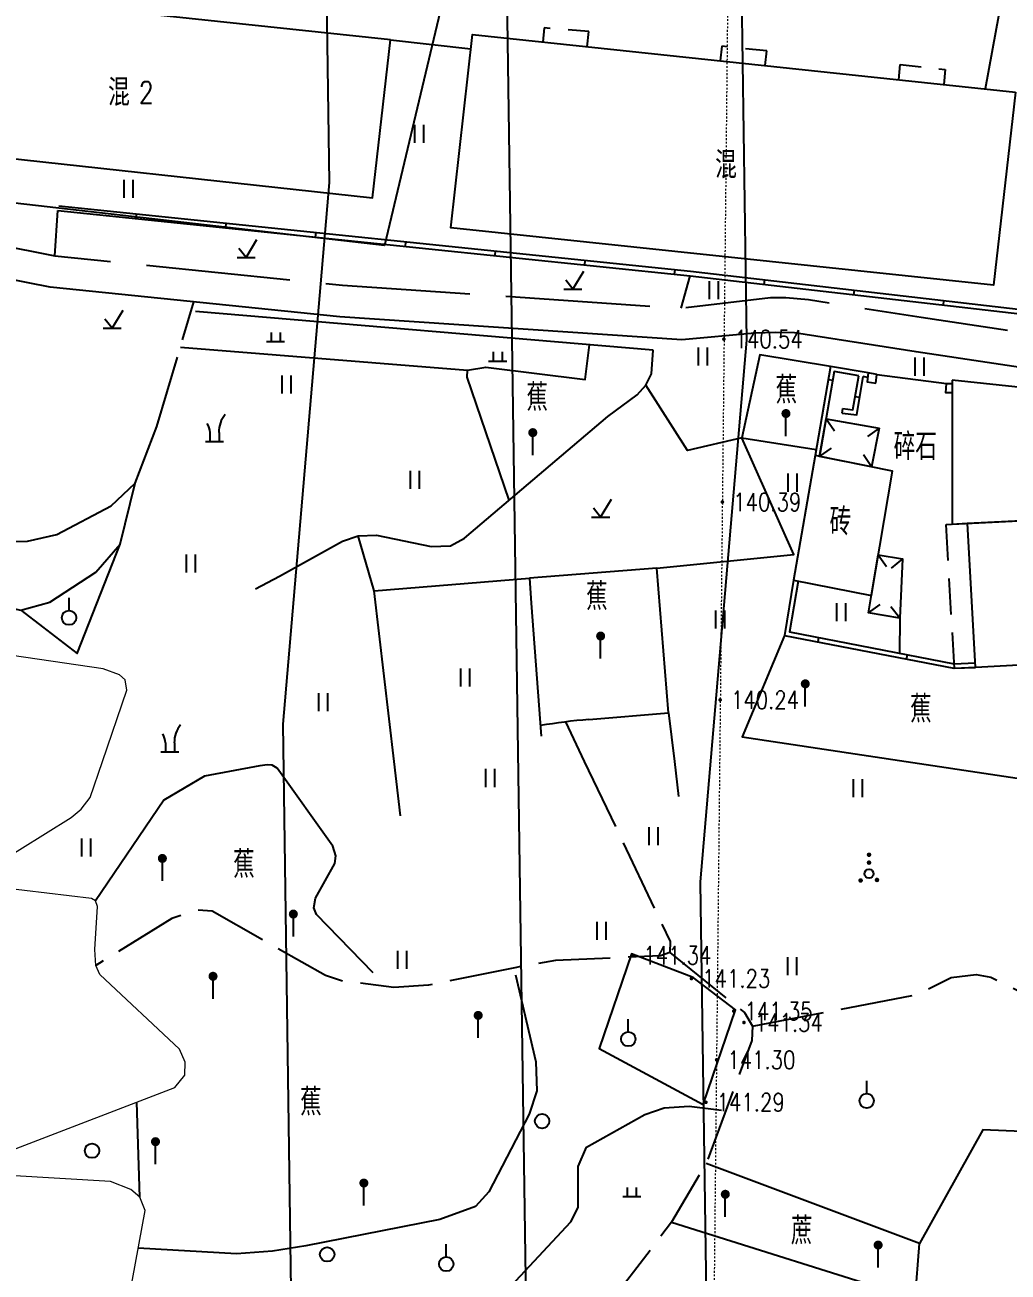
# Model space of a CAD drawing. Extents: x 529262 to 576451, y 2694391 to 2717535.
# Drawn here: x 564713.6 to 564768, y 2709724.3 to 2709793.4 of the extents above; entities that cross this region are included whole.
import ezdxf
from ezdxf.enums import TextEntityAlignment as Align
from ezdxf.xclip import XClip

# ---------------------------------------------------------------- set-up
doc = ezdxf.new("R2010")
doc.units = 0
doc.header["$XCLIPFRAME"] = 0
for name, pattern in [('DASH', [0.35, 0.25, -0.1]), ('X2', [10, 8, -2]), ('X3', [5, 4, -1]), ('X5', [3, 2, -1])]:
    doc.linetypes.add(name, pattern=pattern)
for name, color, linetype in [('a红线图', 1, 'Continuous'), ('DLSS', 4, 'Continuous'), ('DMTZ', 8, 'Continuous'), ('GCD', 8, 'Continuous'), ('JMD', 8, 'Continuous'), ('PP-COM', 7, 'Continuous'), ('RD-中线', 40, 'Continuous'), ('RD-红线', 7, 'Continuous'), ('ZBTZ', 8, 'Continuous'), ('ZJ', 7, 'Continuous')]:
    doc.layers.add(name, color=color, linetype=linetype)
doc.layers.add('SXSS', color=5, linetype='Continuous', lineweight=0)
doc.styles.add('HZ', font='rs.shx', dxfattribs={"width": 0.8, "bigfont": 'hztxt.shx'})
doc.linetypes.add('10421', pattern='A,2,[150,AAA.SHX,S=0.5,R=0,X=0,Y=0.5],1e-11', length=2)
doc.linetypes.add('10422', pattern='A,0.75,[150,AAA.SHX,S=0.5,R=0,X=0,Y=0.5],1.5,[177,AAA.SHX,S=1,R=0,X=0,Y=0.4],0.75', length=3)
doc.linetypes.add('1161', pattern='A,0,[149,AAA.SHX,S=0.15,R=0,X=0,Y=0],-1.6', length=1.6)

# ---------------------------------------------------------------- blocks, each defined once
blk = doc.blocks.new('A$C19FD0107')
at = {"layer": 'RD-中线', "color": 8, "linetype": 'Continuous', "flags": 128}
blk.add_lwpolyline([(-6304.349, 15846.456), (-6276.374, 15793.412, -0.118286), (-6262.53, 15739.157), (-6247.438, 14688.772)], format="xyb", dxfattribs=at)
at = {"layer": 'RD-红线', "color": 8, "linetype": 'Continuous', "flags": 128}
for points in [[(-6245.163, 15435.32), (-6245.163, 15435.317), (-6244.445, 15385.325)], [(-6268.158, 15434.824), (-6268.033, 15426.114), (-6267.573, 15394.068)], [(-6267.573, 15394.068), (-6270.141, 15364.028)], [(-6270.141, 15364.028), (-6269.466, 15316.989), (-6269.423, 15314.033), (-6269.421, 15313.905)], [(-6247.013, 15355.285), (-6247.013, 15355.263), (-6246.429, 15314.626), (-6246.427, 15314.499)]]:
    blk.add_lwpolyline(points, dxfattribs=at)
at = {"layer": 'RD-红线', "color": 8}
blk.add_lwpolyline([(-6244.445, 15385.325), (-6247.013, 15355.285)], dxfattribs=at)
blk = doc.blocks.new('gc121')
at = {"color": 8}
for p, q in [((-0.5, -1), (-0.5, 1)), ((0.5, -1), (0.5, 1))]:
    blk.add_line(p, q, dxfattribs=at)
blk = doc.blocks.new('gc125')
at = {"color": 8}
blk.add_line((0, 0.8), (0, 2.2), dxfattribs=at)
blk.add_circle((0, 0), 0.8, dxfattribs=at)
blk = doc.blocks.new('gc123')
at = {"color": 8}
for p, q in [((0, 0), (1.2, 2)), ((-1, 0), (1, 0)), ((0, 0), (-0.8, 1))]:
    blk.add_line(p, q, dxfattribs=at)
blk = doc.blocks.new('gc165')
at = {"color": 8}
blk.add_line((0, 0), (0, 2), dxfattribs=at)
at = {"color": 8, "const_width": 0.5}
blk.add_lwpolyline([(-0.25, 2.5, 1), (0.25, 2.5, 1)], format="xyb", close=True, dxfattribs=at)
blk = doc.blocks.new('gc210')
at = {"color": 8}
for p, q in [((-1, 0), (1, 0)), ((-0.5, 1), (-0.5, 0)), ((0.5, 1), (0.5, 0))]:
    blk.add_line(p, q, dxfattribs=at)
for centre, radius, start, end in [((3.4, 1.11), 2.91, 139.3312, 182.0887), ((-2.94, 0.81), 2.45, 4.3743, 29.0242)]:
    blk.add_arc(centre, radius, start, end, dxfattribs=at)
blk = doc.blocks.new('gc119')
at = {"color": 8}
for p, q in [((-1, 0), (1, 0)), ((-0.5, 1), (-0.5, 0)), ((0.5, 1), (0.5, 0))]:
    blk.add_line(p, q, dxfattribs=at)
blk = doc.blocks.new('gc160')
at = {"color": 8, "const_width": 0.25}
for points in [[(1.58, 3.35, 1), (1.83, 3.35, 1)], [(1.58, 2.48, 1), (1.83, 2.48, 1)], [(0.65, 0.5, 1), (0.9, 0.5, 1)], [(2.46, 0.56, 1), (2.71, 0.56, 1)]]:
    blk.add_lwpolyline(points, format="xyb", close=True, dxfattribs=at)
at = {"color": 8}
blk.add_circle((1.71, 1.24), 0.5, dxfattribs=at)
blk = doc.blocks.new('gc122')
at = {"color": 8}
blk.add_circle((0, 0), 0.8, dxfattribs=at)
blk = doc.blocks.new('GC200')
at = {"linetype": 'Continuous', "const_width": 0.2, "flags": 128}
blk.add_lwpolyline([(-0.1, 0, 1), (0.1, 0, 1)], format="xyb", close=True, dxfattribs=at)

msp = doc.modelspace()

# ---------------------------------------------------------------- linework, layer by layer
at = {"layer": 'a红线图', "color": 8, "linetype": 'DASH', "lineweight": 0, "ltscale": 0.1}
msp.add_lwpolyline([(564857.192, 2709990.133), (564856.518, 2709935.292), (564858.035, 2709895.431), (564839.751, 2709861.256), (564770.519, 2709844.179), (564752.83, 2709825.92), (564751.564, 2709705.229), (564777, 2709680.465)], dxfattribs=at)
msp.add_lwpolyline([(564857.192, 2709990.133), (564856.518, 2709935.292), (564858.035, 2709895.431), (564839.751, 2709861.256), (564770.519, 2709844.179), (564752.83, 2709825.92), (564751.564, 2709705.229), (564777, 2709680.465)], dxfattribs=at)
at = {"layer": 'DLSS', "linetype": 'X2', "flags": 128}
msp.add_lwpolyline([(564682.214, 2709791.424), (564684.9, 2709790.208), (564695.821, 2709785.226), (564707.74, 2709782.081), (564715.211, 2709780.609), (564731.165, 2709778.972), (564749.934, 2709777.699), (564754.87, 2709778.299), (564755.737, 2709778.283), (564756.981, 2709778.177), (564763.231, 2709777.192), (564775.75, 2709775.314), (564792.375, 2709773.531), (564801.419, 2709772.823), (564803.023, 2709772.806), (564804.056, 2709773.154)], dxfattribs=at)
at = {"layer": 'DLSS', "linetype": 'Continuous', "flags": 128}
msp.add_lwpolyline([(564803.846, 2709769.521), (564803.764, 2709769.762), (564803.115, 2709770.086), (564792.169, 2709771.61), (564775.503, 2709773.397), (564762.948, 2709775.281), (564756.214, 2709776.334), (564755.167, 2709776.35), (564754.011, 2709776.318), (564749.962, 2709775.937), (564731.016, 2709777.222), (564714.951, 2709778.871), (564707.346, 2709780.369), (564695.373, 2709783.528), (564684.981, 2709787.459), (564681.183, 2709788.77)], dxfattribs=at)
at = {"layer": 'DLSS', "linetype": 'X3'}
msp.add_lwpolyline([(564695.232, 2709769.822), (564697.744, 2709769.628), (564702.114, 2709769.592), (564704.79, 2709769.194), (564706.162, 2709768.292), (564708.729, 2709765.765), (564710.498, 2709765.007), (564711.833, 2709764.755), (564713.711, 2709764.791), (564715.335, 2709765.152), (564718.331, 2709766.739), (564719.67, 2709767.994), (564720.877, 2709771.148), (564722.917, 2709778.053)], dxfattribs=at)
at = {"layer": 'DLSS', "linetype": 'X3', "flags": 128}
for points in [[(564743.515, 2709754.762), (564744.56, 2709752.568)], [(564744.56, 2709752.568), (564749.316, 2709742.587), (564749.292, 2709741.97), (564748.791, 2709741.793), (564742.961, 2709741.532), (564740.797, 2709741.153), (564735.917, 2709740.158), (564734.012, 2709740.039), (564731.16, 2709740.391), (564730.221, 2709740.694), (564723.936, 2709744.263), (564723.11, 2709744.331), (564721.71, 2709743.87), (564717.492, 2709741.266)], [(564744.56, 2709752.568), (564749.316, 2709742.587), (564749.292, 2709741.97), (564748.791, 2709741.793), (564742.961, 2709741.532), (564740.797, 2709741.153), (564735.917, 2709740.158), (564734.012, 2709740.039), (564731.16, 2709740.391), (564730.221, 2709740.694), (564723.936, 2709744.263), (564723.11, 2709744.331), (564721.71, 2709743.87), (564717.492, 2709741.266)], [(564749.292, 2709741.97), (564753.437, 2709738.643), (564753.882, 2709737.893), (564753.843, 2709737.093), (564751.31, 2709730.284), (564749.401, 2709727.029), (564745.781, 2709722.298), (564738.649, 2709713.234)], [(564749.292, 2709741.97), (564753.437, 2709738.643), (564753.882, 2709737.893), (564753.843, 2709737.093), (564751.31, 2709730.284), (564749.401, 2709727.029), (564745.781, 2709722.298), (564738.649, 2709713.234)], [(564753.882, 2709737.893), (564762.949, 2709739.63), (564764.885, 2709740.589), (564766.284, 2709740.755), (564767.095, 2709740.602), (564769.819, 2709739.251), (564770.789, 2709738.997), (564777.853, 2709738.352), (564783.944, 2709737.895), (564785.672, 2709737.974), (564787.859, 2709738.639), (564788.708, 2709738.657), (564789.407, 2709738.558), (564792.801, 2709737.36), (564793.728, 2709737.076), (564795.503, 2709736.792), (564798.375, 2709736.541)], [(564753.882, 2709737.893), (564762.949, 2709739.63), (564764.885, 2709740.589), (564766.284, 2709740.755), (564767.095, 2709740.602), (564769.819, 2709739.251), (564770.789, 2709738.997), (564777.853, 2709738.352), (564783.944, 2709737.895), (564785.672, 2709737.974), (564787.859, 2709738.639), (564788.708, 2709738.657), (564789.407, 2709738.558), (564792.801, 2709737.36), (564793.728, 2709737.076), (564795.503, 2709736.792), (564798.375, 2709736.541)], [(564753.882, 2709737.893), (564762.949, 2709739.63), (564764.885, 2709740.589), (564766.284, 2709740.755), (564767.095, 2709740.602), (564769.819, 2709739.251), (564770.789, 2709738.997), (564777.853, 2709738.352), (564783.944, 2709737.895), (564785.672, 2709737.974), (564787.859, 2709738.639), (564788.708, 2709738.657), (564789.407, 2709738.558), (564792.801, 2709737.36), (564793.728, 2709737.076), (564795.503, 2709736.792), (564798.375, 2709736.541)], [(564753.882, 2709737.893), (564762.949, 2709739.63), (564764.885, 2709740.589), (564766.284, 2709740.755), (564767.095, 2709740.602), (564769.819, 2709739.251), (564770.789, 2709738.997), (564777.853, 2709738.352), (564783.944, 2709737.895), (564785.672, 2709737.974), (564787.859, 2709738.639), (564788.708, 2709738.657), (564789.407, 2709738.558), (564792.801, 2709737.36), (564793.728, 2709737.076), (564795.503, 2709736.792), (564798.375, 2709736.541)]]:
    msp.add_lwpolyline(points, dxfattribs=at)
at = {"layer": 'DMTZ', "linetype": '10422', "flags": 128}
for points in [[(564748.374, 2709775.369), (564723.009, 2709777.509)], [(564744.814, 2709754.895), (564749.225, 2709755.274), (564749.55, 2709752.568)], [(564749.55, 2709752.568), (564749.785, 2709750.619)], [(564749.55, 2709752.568), (564749.785, 2709750.619)]]:
    msp.add_lwpolyline(points, dxfattribs=at)
at = {"layer": 'DMTZ', "linetype": '10421', "flags": 128}
msp.add_lwpolyline([(564726.331, 2709762.135), (564727.677, 2709762.839), (564731.162, 2709764.782), (564732.031, 2709765.077), (564733.037, 2709765.116), (564736.078, 2709764.479), (564737.136, 2709764.525), (564737.912, 2709764.957), (564745.872, 2709771.685), (564747.489, 2709772.897), (564747.963, 2709773.429), (564748.291, 2709774.058), (564748.374, 2709775.369)], dxfattribs=at)
at = {"layer": 'DMTZ', "linetype": '10422'}
for points in [[(564734.014, 2709752.568), (564732.906, 2709762.03), (564741.521, 2709762.725), (564741.614, 2709761.346), (564742.169, 2709753.974)], [(564734.368, 2709749.554), (564734.014, 2709752.568)], [(564734.368, 2709749.554), (564734.014, 2709752.568)]]:
    msp.add_lwpolyline(points, dxfattribs=at)
at = {"layer": 'DMTZ', "linetype": '10421', "elevation": 140.367, "flags": 128}
msp.add_lwpolyline([(564732.863, 2709740.842), (564729.724, 2709744.078), (564729.57, 2709744.453), (564729.663, 2709744.991), (564730.738, 2709746.919), (564730.792, 2709747.343), (564730.615, 2709747.878), (564727.538, 2709752.19), (564727.271, 2709752.358), (564727.002, 2709752.383), (564726.571, 2709752.333), (564723.508, 2709751.748)], dxfattribs=at)
msp.add_lwpolyline([(564732.863, 2709740.842), (564729.724, 2709744.078), (564729.57, 2709744.453), (564729.663, 2709744.991), (564730.738, 2709746.919), (564730.792, 2709747.343), (564730.615, 2709747.878), (564727.538, 2709752.19), (564727.271, 2709752.358), (564727.002, 2709752.383), (564726.571, 2709752.333), (564723.508, 2709751.748)], dxfattribs=at)
at = {"layer": 'JMD', "linetype": 'Continuous'}
for p, q in [((564719.722, 2709782.671, 141.21), (564719.748, 2709782.92, 141.21)), ((564724.696, 2709782.156, 141.21), (564724.721, 2709782.405, 141.21)), ((564729.669, 2709781.641, 141.21), (564729.695, 2709781.89, 141.21)), ((564734.642, 2709781.127, 141.21), (564734.668, 2709781.375, 141.21)), ((564739.616, 2709780.612, 141.21), (564739.642, 2709780.861, 141.21)), ((564744.589, 2709780.097, 141.21), (564744.615, 2709780.346, 141.21)), ((564749.563, 2709779.582, 141.21), (564749.589, 2709779.831, 141.21)), ((564754.531, 2709779.019, 141.21), (564754.56, 2709779.268, 141.21)), ((564759.498, 2709778.446, 141.21), (564759.527, 2709778.695, 141.21)), ((564764.465, 2709777.873, 141.21), (564764.494, 2709778.121, 141.21)), ((564758.086, 2709773.745, 141.02), (564758.332, 2709773.702, 141.02)), ((564759.82, 2709772.738, 143.15), (564759.574, 2709772.78, 143.15)), ((564757.96, 2709771.557), (564758.42, 2709770.903)), ((564760.908, 2709771.045), (564760.247, 2709770.594)), ((564757.6, 2709769.482), (564758.26, 2709769.934)), ((564760.472, 2709768.899), (564760.03, 2709769.566)), ((564760.85, 2709764.024), (564761.313, 2709763.371)), ((564762.189, 2709763.796), (564761.567, 2709763.293)), ((564760.303, 2709760.811), (564760.955, 2709761.274)), ((564762.051, 2709760.513), (564761.548, 2709761.135)), ((564757.514, 2709759.192, 140.055), (564757.561, 2709759.438, 140.055)), ((564762.422, 2709758.242, 140.055), (564762.47, 2709758.487, 140.055))]:
    msp.add_line(p, q, dxfattribs=at)
at = {"layer": 'JMD', "linetype": 'Continuous', "flags": 128}
msp.add_lwpolyline([(564657.914, 2709836.07), (564740.375, 2709810.162), (564733.483, 2709781.181), (564700.747, 2709784.927), (564682.367, 2709792.877), (564673.576, 2709769.523), (564656.97, 2709778.787), (564652.685, 2709788.193), (564650.196, 2709811.376), (564648.858, 2709814.061)], dxfattribs=at)
for points, elevation in [([(564733.817, 2709792.575), (564709.056, 2709795.218), (564708.101, 2709786.516), (564732.821, 2709783.823)], 139.357), ([(564768.463, 2709789.681), (564767.243, 2709778.98), (564737.156, 2709782.145), (564738.365, 2709792.863), (564768.463, 2709789.681), (564768.463, 2709789.681)], 139.582), ([(564760.711, 2709773.534), (564760.779, 2709774.025), (564760.295, 2709774.109), (564760.227, 2709773.618)], 140.83), ([(564764.63, 2709773.531), (564764.952, 2709773.531), (564764.952, 2709773.015), (564764.592, 2709773.015)], 140.817), ([(564764.953, 2709773.704), (564764.942, 2709765.733), (564773.822, 2709766.17), (564773.977, 2709772.746)], 140.82), ([(564757.355, 2709769.532), (564756.161, 2709762.617), (564760.468, 2709761.779), (564761.641, 2709768.662)], 141.02), ([(564773.77, 2709758.19), (564766.239, 2709757.781), (564765.803, 2709765.776), (564773.322, 2709766.15)], 141.23)]:
    msp.add_lwpolyline(points, close=True, dxfattribs=dict(at, elevation=elevation))
at = {"layer": 'JMD', "linetype": 'X5', "flags": 128}
for points in [[(564744.719, 2709792.191), (564744.809, 2709793.037), (564742.337, 2709793.239), (564742.253, 2709792.452)], [(564754.591, 2709791.148), (564754.677, 2709791.958), (564752.184, 2709792.225), (564752.098, 2709791.411)], [(564761.985, 2709790.366), (564762.074, 2709791.208), (564764.567, 2709790.923), (564764.48, 2709790.102)]]:
    msp.add_lwpolyline(points, dxfattribs=at)
at = {"layer": 'JMD', "linetype": 'Continuous', "flags": 128}
for points, elevation in [([(564715.385, 2709783.12), (564750.426, 2709779.493), (564773.193, 2709776.866), (564797.153, 2709774.245), (564800.86, 2709773.946), (564801.604, 2709774.102), (564802.406, 2709774.912), (564803.07, 2709776.346), (564804.546, 2709782.489)], 141.21), ([(564715.434, 2709783.366), (564750.453, 2709779.742), (564773.221, 2709777.114), (564797.176, 2709774.494), (564800.844, 2709774.198), (564801.479, 2709774.331), (564802.197, 2709775.057), (564802.832, 2709776.429), (564804.287, 2709782.482)], 141.21), ([(564760.295, 2709774.109), (564758.212, 2709774.471), (564757.355, 2709769.532)], 141.02), ([(564759.776, 2709773.945), (564758.415, 2709774.181), (564757.6, 2709769.482)], 141.02), ([(564758.856, 2709771.886), (564759.655, 2709771.784), (564760.022, 2709773.903)], 143.15), ([(564758.887, 2709772.134), (564759.449, 2709772.062), (564759.776, 2709773.945)], 143.15), ([(564760.26, 2709773.861), (564760.022, 2709773.903)], 141.02), ([(564758.856, 2709771.886), (564758.887, 2709772.134)], 143.15), ([(564756.161, 2709762.617), (564755.655, 2709759.552), (564765.04, 2709757.735), (564766.239, 2709757.781)], 140.055), ([(564756.406, 2709762.569), (564755.941, 2709759.751), (564765.059, 2709757.986), (564766.225, 2709758.031)], 140.055)]:
    msp.add_lwpolyline(points, dxfattribs=dict(at, elevation=elevation))
at = {"layer": 'JMD', "flags": 128}
for points, elevation in [([(564760.908, 2709771.045), (564760.472, 2709768.899), (564757.6, 2709769.482), (564757.96, 2709771.557)], 141.332), ([(564762.051, 2709760.513), (564760.303, 2709760.811), (564760.85, 2709764.024), (564762.189, 2709763.796)], 141.373)]:
    msp.add_lwpolyline(points, close=True, dxfattribs=dict(at, elevation=elevation))
at = {"layer": 'JMD', "linetype": 'X5', "elevation": 141.23}
msp.add_lwpolyline([(564766.239, 2709757.781), (564765.069, 2709757.715), (564764.619, 2709765.709), (564765.803, 2709765.776)], dxfattribs=at)
at = {"layer": 'JMD', "linetype": 'Continuous', "flags": 128}
msp.add_lwpolyline([(564751.154, 2709733.558), (564752.943, 2709738.803), (564750.592, 2709740.588), (564747.178, 2709741.903), (564745.389, 2709736.658)], close=True, dxfattribs=at)
at = {"layer": 'SXSS', "color": 8, "linetype": '10421', "flags": 128}
for points in [[(564717.859, 2709752.568), (564719.214, 2709756.524), (564719.116, 2709757.093), (564718.793, 2709757.367), (564717.895, 2709757.707), (564710.686, 2709758.762), (564710.047, 2709758.933), (564706.714, 2709761.724), (564706.033, 2709762.025), (564703.448, 2709762.603), (564702.139, 2709763.158), (564697.685, 2709766.827), (564697.171, 2709767.118), (564695.335, 2709767.766), (564695.092, 2709767.756), (564694.81, 2709767.712), (564694.676, 2709767.578), (564693.145, 2709763.15), (564692.999, 2709762.481), (564692.674, 2709760.713), (564692.964, 2709757.713), (564693.886, 2709755.903), (564696.246, 2709754.51), (564697.148, 2709754.202), (564697.718, 2709754.242), (564703.469, 2709756.175), (564703.868, 2709756.228), (564704.216, 2709756.102), (564704.386, 2709755.876), (564705.167, 2709752.568)], [(564705.167, 2709752.568), (564705.573, 2709750.85), (564705.961, 2709750.311), (564709.867, 2709747.138), (564710.683, 2709746.727), (564711.832, 2709746.794), (564716.13, 2709749.454), (564716.671, 2709749.924), (564717.176, 2709750.575), (564717.859, 2709752.568)], [(564705.167, 2709752.568), (564705.573, 2709750.85), (564705.961, 2709750.311), (564709.867, 2709747.138), (564710.683, 2709746.727), (564711.832, 2709746.794), (564716.13, 2709749.454), (564716.671, 2709749.924), (564717.176, 2709750.575), (564717.859, 2709752.568)], [(564701.657, 2709724.458), (564702.448, 2709723.544), (564703.84, 2709721.962), (564704.287, 2709721.499), (564704.785, 2709721.172), (564708.065, 2709720.037), (564709.048, 2709719.768), (564709.831, 2709719.736), (564711.275, 2709720.157), (564712.156, 2709720.259), (564717.354, 2709719.843), (564718.435, 2709720.199), (564718.995, 2709720.922), (564720.224, 2709727.676), (564719.93, 2709728.404), (564719.435, 2709728.841), (564718.304, 2709729.286), (564709.854, 2709729.777), (564708.764, 2709729.858), (564708.043, 2709729.876), (564700.952, 2709729.563)], [(564701.657, 2709724.458), (564702.448, 2709723.544), (564703.84, 2709721.962), (564704.287, 2709721.499), (564704.785, 2709721.172), (564708.065, 2709720.037), (564709.048, 2709719.768), (564709.831, 2709719.736), (564711.275, 2709720.157), (564712.156, 2709720.259), (564717.354, 2709719.843), (564718.435, 2709720.199), (564718.995, 2709720.922), (564720.224, 2709727.676), (564719.93, 2709728.404), (564719.435, 2709728.841), (564718.304, 2709729.286), (564709.854, 2709729.777), (564708.764, 2709729.858), (564708.043, 2709729.876), (564700.952, 2709729.563)]]:
    msp.add_lwpolyline(points, dxfattribs=at)
at = {"layer": 'SXSS', "color": 8, "linetype": '10421'}
msp.add_lwpolyline([(564713.071, 2709731.12), (564721.876, 2709734.489), (564722.428, 2709735.181), (564722.448, 2709735.899), (564722.127, 2709736.625), (564717.717, 2709740.761), (564717.492, 2709741.266), (564717.436, 2709742.14), (564717.582, 2709744.531), (564717.469, 2709744.837), (564717.247, 2709744.966), (564711.046, 2709745.712)], dxfattribs=at)
msp.add_lwpolyline([(564713.071, 2709731.12), (564721.876, 2709734.489), (564722.428, 2709735.181), (564722.448, 2709735.899), (564722.127, 2709736.625), (564717.717, 2709740.761), (564717.492, 2709741.266), (564717.436, 2709742.14), (564717.582, 2709744.531), (564717.469, 2709744.837), (564717.247, 2709744.966), (564711.046, 2709745.712)], dxfattribs=at)
at = {"layer": 'ZBTZ', "linetype": '1161', "flags": 128}
for points, elevation in [([(564767.92, 2709796.122), (564766.77, 2709789.86)], 139.551), ([(564733.817, 2709792.575), (564738.275, 2709792.072)], 139.357), ([(564715.211, 2709780.609), (564715.385, 2709783.12)], 139.631), ([(564749.934, 2709777.699), (564750.426, 2709779.493)], 140.076), ([(564758.212, 2709774.471), (564754.286, 2709775.108), (564753.297, 2709770.52), (564757.412, 2709769.864)], 141.02), ([(564760.779, 2709774.025), (564764.63, 2709773.531)], 140.83), ([(564713.332, 2709760.95), (564716.451, 2709758.554), (564718.829, 2709764.625)], 139.387), ([(564755.655, 2709759.552), (564753.302, 2709753.94), (564762.391, 2709752.568)], 140.055), ([(564762.391, 2709752.568), (564772.851, 2709750.989), (564773.052, 2709752.568)], 140.055), ([(564762.391, 2709752.568), (564772.851, 2709750.989), (564773.052, 2709752.568)], 140.055), ([(564723.508, 2709751.748), (564721.266, 2709750.423), (564717.469, 2709744.837)], 140.13), ([(564723.508, 2709751.748), (564721.266, 2709750.423), (564717.469, 2709744.837)], 140.13), ([(564763.133, 2709725.85), (564751.31, 2709730.284)], 141.286), ([(564763.133, 2709725.85), (564751.31, 2709730.284)], 141.286)]:
    msp.add_lwpolyline(points, dxfattribs=dict(at, elevation=elevation))
for points in [[(564722.174, 2709775.538), (564738.084, 2709774.271)], [(564740.403, 2709767.063), (564738.065, 2709773.872), (564738.084, 2709774.271), (564739.104, 2709774.434), (564744.609, 2709773.752), (564744.84, 2709775.667)], [(564748.578, 2709763.294), (564756.179, 2709764.036), (564753.297, 2709770.52), (564750.288, 2709769.809), (564747.963, 2709773.429)], [(564702.095, 2709769.592), (564701.937, 2709766.647), (564705.054, 2709766.151), (564708.213, 2709765.385), (564708.616, 2709761.952), (564713.332, 2709760.95), (564714.936, 2709761.395), (564717.491, 2709763.071), (564718.829, 2709764.625), (564719.67, 2709767.994)], [(564732.906, 2709762.03), (564732.031, 2709765.077)], [(564749.225, 2709755.274), (564748.578, 2709763.294), (564741.521, 2709762.725)], [(564762.051, 2709760.513), (564762.021, 2709758.574)], [(564740.742, 2709740.74), (564741.875, 2709735.917), (564741.925, 2709734.303), (564741.505, 2709733.017), (564739.261, 2709728.718), (564738.532, 2709727.901), (564736.553, 2709727.181), (564729.131, 2709725.715), (564727.281, 2709725.42), (564725.282, 2709725.28), (564719.843, 2709725.582)], [(564740.742, 2709740.74), (564741.875, 2709735.917), (564741.925, 2709734.303), (564741.505, 2709733.017), (564739.261, 2709728.718), (564738.532, 2709727.901), (564736.553, 2709727.181), (564729.131, 2709725.715), (564727.281, 2709725.42), (564725.282, 2709725.28), (564719.843, 2709725.582)], [(564718.435, 2709720.199), (564717.128, 2709714.74), (564727.993, 2709714.396), (564732.909, 2709715.911), (564734.407, 2709716.955), (564743.821, 2709727.053), (564744.219, 2709727.835), (564744.212, 2709730.116), (564744.69, 2709731.184), (564747.914, 2709732.992), (564748.981, 2709733.363), (564750.367, 2709733.452), (564752.161, 2709733.229)], [(564718.435, 2709720.199), (564717.128, 2709714.74), (564727.993, 2709714.396), (564732.909, 2709715.911), (564734.407, 2709716.955), (564743.821, 2709727.053), (564744.219, 2709727.835), (564744.212, 2709730.116), (564744.69, 2709731.184), (564747.914, 2709732.992), (564748.981, 2709733.363), (564750.367, 2709733.452), (564752.161, 2709733.229)], [(564719.93, 2709728.404), (564719.76, 2709733.679)], [(564719.93, 2709728.404), (564719.76, 2709733.679)], [(564749.401, 2709727.029), (564762.89, 2709722.776), (564763.133, 2709725.85)], [(564749.401, 2709727.029), (564762.89, 2709722.776), (564763.133, 2709725.85)]]:
    msp.add_lwpolyline(points, dxfattribs=at)
at = {"layer": 'ZBTZ', "linetype": '1161', "elevation": 141.17, "flags": 128}
msp.add_lwpolyline([(564744.814, 2709754.895, 0.022821), (564742.125, 2709754.554, 11.614969)], format="xyb", dxfattribs=at)
at = {"layer": 'ZBTZ', "linetype": '1161'}
msp.add_lwpolyline([(564792.443, 2709731.435), (564790.708, 2709731.085), (564775.724, 2709731.765), (564766.652, 2709732.143), (564763.133, 2709725.85)], dxfattribs=at)
msp.add_lwpolyline([(564792.443, 2709731.435), (564790.708, 2709731.085), (564775.724, 2709731.765), (564766.652, 2709732.143), (564763.133, 2709725.85)], dxfattribs=at)

# ---------------------------------------------------------------- block references
at = {"layer": 'GCD', "linetype": 'Continuous'}
ref = msp.add_blockref('GC200', (564752.295, 2709775.984, 140.537), dxfattribs=dict(at, xscale=0.5, yscale=0.5, zscale=0.5))
ref.add_attrib('height', '140.54', dxfattribs={"linetype": 'Continuous', "height": 1, "style": 'HZ', "width": 0.8}).set_placement((564752.895, 2709775.984, 140.537), align=Align.MIDDLE_LEFT)
ref = msp.add_blockref('GC200', (564752.214, 2709766.952, 140.39), dxfattribs=dict(at, xscale=0.5, yscale=0.5, zscale=0.5))
ref.add_attrib('height', '140.39', dxfattribs={"linetype": 'Continuous', "height": 1, "style": 'HZ', "width": 0.8}).set_placement((564752.814, 2709766.952, 140.39), align=Align.MIDDLE_LEFT)
ref = msp.add_blockref('GC200', (564752.09, 2709755.983, 140.242), dxfattribs=dict(at, xscale=0.5, yscale=0.5, zscale=0.5))
ref.add_attrib('height', '140.24', dxfattribs={"linetype": 'Continuous', "height": 1, "style": 'HZ', "width": 0.8}).set_placement((564752.69, 2709755.983, 140.242), align=Align.MIDDLE_LEFT)
ref = msp.add_blockref('GC200', (564747.237, 2709741.821, 141.336), dxfattribs=dict(at, xscale=0.5, yscale=0.5, zscale=0.5))
ref.add_attrib('height', '141.34', dxfattribs={"linetype": 'Continuous', "height": 1, "style": 'HZ', "width": 0.8}).set_placement((564747.837, 2709741.821, 141.336), align=Align.MIDDLE_LEFT)
ref = msp.add_blockref('GC200', (564750.496, 2709740.532, 141.227), dxfattribs=dict(at, xscale=0.5, yscale=0.5, zscale=0.5))
ref.add_attrib('height', '141.23', dxfattribs={"linetype": 'Continuous', "height": 1, "style": 'HZ', "width": 0.8}).set_placement((564751.096, 2709740.532, 141.227), align=Align.MIDDLE_LEFT)
ref = msp.add_blockref('GC200', (564752.84, 2709738.726, 141.346), dxfattribs=dict(at, xscale=0.5, yscale=0.5, zscale=0.5))
ref.add_attrib('height', '141.35', dxfattribs={"linetype": 'Continuous', "height": 1, "style": 'HZ', "width": 0.8}).set_placement((564753.44, 2709738.726, 141.346), align=Align.MIDDLE_LEFT)
ref = msp.add_blockref('GC200', (564753.41, 2709738.097, 141.342), dxfattribs=dict(at, xscale=0.5, yscale=0.5, zscale=0.5))
ref.add_attrib('height', '141.34', dxfattribs={"linetype": 'Continuous', "height": 1, "style": 'HZ', "width": 0.8}).set_placement((564754.01, 2709738.097, 141.342), align=Align.MIDDLE_LEFT)
ref = msp.add_blockref('GC200', (564751.893, 2709736.025, 141.3), dxfattribs=dict(at, xscale=0.5, yscale=0.5, zscale=0.5))
ref.add_attrib('height', '141.30', dxfattribs={"linetype": 'Continuous', "height": 1, "style": 'HZ', "width": 0.8}).set_placement((564752.493, 2709736.025, 141.3), align=Align.MIDDLE_LEFT)
ref = msp.add_blockref('GC200', (564751.299, 2709733.673, 141.291), dxfattribs=dict(at, xscale=0.5, yscale=0.5, zscale=0.5))
ref.add_attrib('height', '141.29', dxfattribs={"linetype": 'Continuous', "height": 1, "style": 'HZ', "width": 0.8}).set_placement((564751.899, 2709733.673, 141.291), align=Align.MIDDLE_LEFT)
at = {"layer": 'PP-COM'}
ref = msp.add_blockref('A$C19FD0107', (570997.993, 2694390.603), dxfattribs=at)
XClip(ref).set_block_clipping_path([(-9366.4383134884, 14428.6043910822), (-3328.4480743363, 17452.7484863754)])
at = {"layer": 'ZBTZ', "linetype": 'Continuous', "xscale": 0.5, "yscale": 0.5}
for name, p in [('gc121', (564735.414, 2709787.37)), ('gc121', (564719.317, 2709784.317)), ('gc123', (564725.819, 2709780.5)), ('gc123', (564743.93, 2709778.747)), ('gc121', (564751.744, 2709778.701)), ('gc123', (564718.397, 2709776.598)), ('gc119', (564727.453, 2709775.847)), ('gc119', (564739.759, 2709774.77)), ('gc121', (564751.138, 2709775.016)), ('gc121', (564763.144, 2709774.457)), ('gc121', (564728.07, 2709773.472)), ('gc165', (564755.737, 2709770.607)), ('gc165', (564741.704, 2709769.549)), ('gc121', (564735.177, 2709768.182)), ('gc121', (564756.105, 2709768.025)), ('gc123', (564745.466, 2709766.119)), ('gc121', (564722.76, 2709763.546)), ('gc125', (564716.005, 2709760.538)), ('gc121', (564752.094, 2709760.433)), ('gc121', (564758.806, 2709760.841)), ('gc165', (564745.466, 2709758.272)), ('gc121', (564737.962, 2709757.232)), ('gc165', (564756.808, 2709755.623)), ('gc121', (564730.092, 2709755.851)), ('gc121', (564739.345, 2709751.653)), ('gc121', (564739.345, 2709751.653)), ('gc121', (564759.734, 2709751.096)), ('gc121', (564759.734, 2709751.096)), ('gc121', (564716.961, 2709747.795)), ('gc121', (564716.961, 2709747.795)), ('gc121', (564748.396, 2709748.435)), ('gc121', (564748.396, 2709748.435)), ('gc165', (564721.177, 2709745.943)), ('gc165', (564721.177, 2709745.943)), ('gc160', (564759.487, 2709745.721)), ('gc160', (564759.487, 2709745.721)), ('gc165', (564728.435, 2709742.859)), ('gc165', (564728.435, 2709742.859)), ('gc121', (564745.525, 2709743.183)), ('gc121', (564745.525, 2709743.183)), ('gc121', (564734.47, 2709741.573)), ('gc121', (564734.47, 2709741.573)), ('gc121', (564756.096, 2709741.22)), ('gc121', (564756.096, 2709741.22)), ('gc165', (564723.984, 2709739.408)), ('gc165', (564723.984, 2709739.408)), ('gc165', (564738.679, 2709737.24)), ('gc165', (564738.679, 2709737.24)), ('gc125', (564746.998, 2709737.18)), ('gc125', (564746.998, 2709737.18)), ('gc125', (564760.209, 2709733.756, -141.185)), ('gc125', (564760.209, 2709733.756, -141.185)), ('gc165', (564720.796, 2709730.24)), ('gc165', (564720.796, 2709730.24)), ('gc165', (564732.344, 2709727.946)), ('gc165', (564732.344, 2709727.946)), ('gc119', (564747.188, 2709728.455)), ('gc119', (564747.188, 2709728.455)), ('gc165', (564752.375, 2709727.322)), ('gc165', (564752.375, 2709727.322)), ('gc125', (564736.908, 2709724.704)), ('gc125', (564736.908, 2709724.704)), ('gc165', (564760.844, 2709724.507)), ('gc165', (564760.844, 2709724.507))]:
    msp.add_blockref(name, p, dxfattribs=at)
at = {"layer": 'ZBTZ', "linetype": 'Continuous', "xscale": 0.5, "yscale": 0.5, "zscale": 0.5}
for name, p in [('gc210', (564724.066, 2709770.304)), ('gc210', (564721.593, 2709753.099)), ('gc122', (564742.222, 2709732.629)), ('gc122', (564742.222, 2709732.629)), ('gc122', (564717.281, 2709730.987)), ('gc122', (564717.281, 2709730.987)), ('gc122', (564730.311, 2709725.242)), ('gc122', (564730.311, 2709725.242))]:
    msp.add_blockref(name, p, dxfattribs=at)

# ---------------------------------------------------------------- texts
at = {"layer": 'JMD', "linetype": 'Continuous', "style": 'HZ', "width": 0.8}
for s, p in [('混', (564719.37, 2709789.659)), ('混', (564753.013, 2709785.644)), ('砖', (564759.353, 2709765.865))]:
    msp.add_text(s, height=1.5, dxfattribs=at).set_placement(p, align=Align.MIDDLE_RIGHT)
msp.add_text('2', height=1.2, dxfattribs=at).set_placement((564719.87, 2709789.659), align=Align.MIDDLE_LEFT)
at = {"layer": 'ZJ', "color": 8, "linetype": 'Continuous', "style": 'HZ', "width": 0.8}
for s, p in [('蕉', (564755.755, 2709773.24, 140.367)), ('蕉', (564741.946, 2709772.831, 140.367)), ('碎石', (564762.902, 2709770.103)), ('蕉', (564745.255, 2709761.79, 140.367)), ('蕉', (564763.207, 2709755.551, 140.367)), ('蕉', (564725.695, 2709746.943, 140.367)), ('蕉', (564725.695, 2709746.943, 140.367)), ('蕉', (564729.406, 2709733.765)), ('蕉', (564729.406, 2709733.765)), ('蔗', (564756.612, 2709726.62)), ('蔗', (564756.612, 2709726.62))]:
    msp.add_text(s, height=1.5, dxfattribs=at).set_placement(p, align=Align.MIDDLE)

doc.saveas('drawing.dxf')
